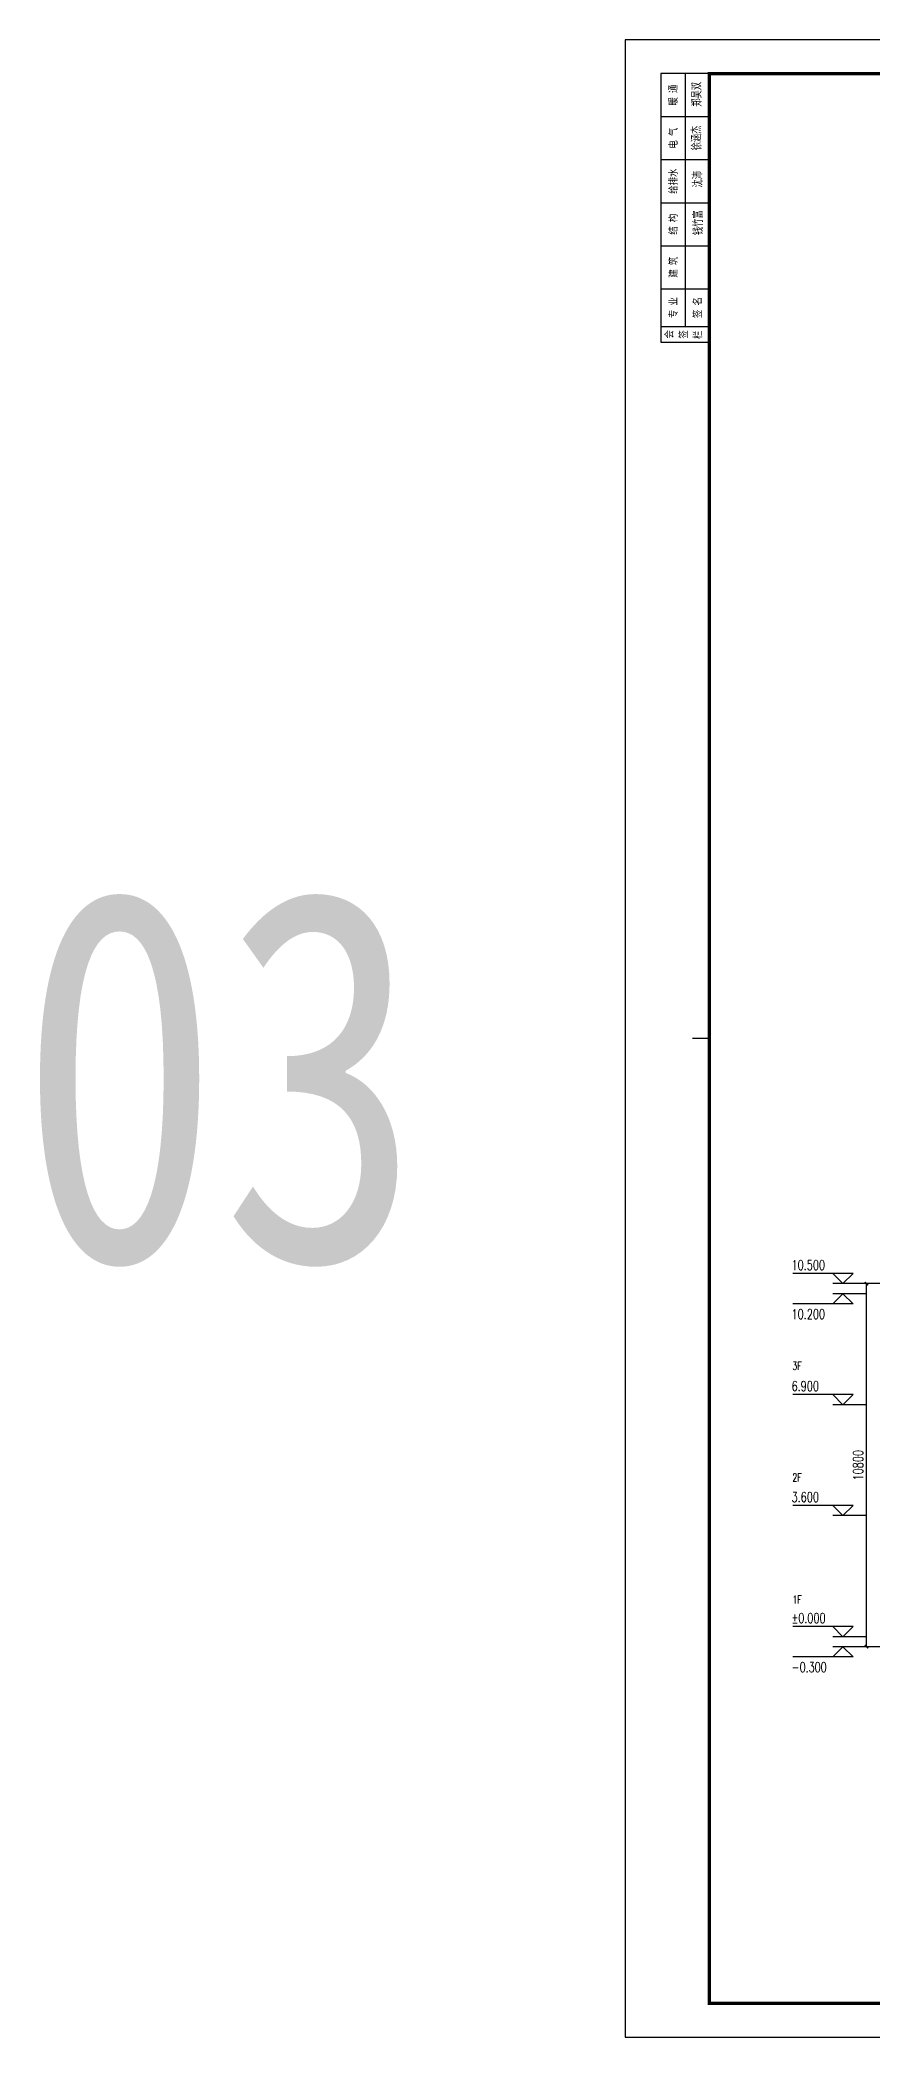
# Model space of a CAD drawing. Extents: x 79570 to 678837, y -1139230 to -612789.
# Drawn here: x 500882 to 525621, y -871823 to -812423 of the extents above; entities that cross this region are included whole.
import ezdxf
from ezdxf.enums import TextEntityAlignment as Align

# ---------------------------------------------------------------- set-up
doc = ezdxf.new("R2010")
doc.units = 0
doc.header["$LTSCALE"] = 1000
doc.header["$MEASUREMENT"] = 0
for name, color, linetype in [('4', 4, 'Continuous'), ('A-注-尺寸标注......ANNO-DIMS', 90, 'Continuous'), ('DIM_ELEV', 3, 'Continuous'), ('PUB_TEXT', 7, 'Continuous'), ('结-图框', 6, 'Continuous')]:
    doc.layers.add(name, color=color, linetype=linetype)
doc.layers.add('ys-notprint', color=7, linetype='Continuous', plot=False)
doc.layers.add('结-隐线', color=59, linetype='Continuous', plot=False)
doc.styles.add('_TCH_DIM', font='SIMPLEX', dxfattribs={"bigfont": 'GBCBIG'})
doc.styles.add('_TCH_DIM_T3', font='SIMPLEX', dxfattribs={"width": 0.705882, "bigfont": 'GBCBIG'})
doc.styles.add('蓝绿图框', font='', dxfattribs={"width": 0.7})
doc.styles.add('黑体', font='simhei.ttf', dxfattribs={"width": 0.8})
doc.styles.get('蓝绿图框').set_extended_font_data('SimSun')
doc.dimstyles.new('_TCH_ARCH&&100', dxfattribs={"dimtxt": 297.5, "dimasz": 100, "dimexe": 250, "dimexo": 300, "dimgap": 100, "dimtad": 1, "dimdec": 0, "dimzin": 0, "dimdsep": 46, "dimtxsty": '_TCH_DIM_T3', "dimblk": 'ARCHTICK', "dimcen": 0.09, "dimclrt": 7, "dimazin": 2, "dimtfac": 1, "dimtdec": 0, "dimtix": 1, "dimtmove": 2, "dimatfit": 3, "dimfxl": 1, "dimtolj": 1, "dimtzin": 0, "dimarcsym": 0})

# ---------------------------------------------------------------- blocks, each defined once
blk = doc.blocks.new('template_浙_标准图框A1_A1_0.0000_1bed4683cac0ca9b963c039433737638')
at = {"layer": '结-图框'}
for p, q in [((10.6, 584), (10.6, 504.13)), ((25, 584), (10.6, 584)), ((17.8, 584), (17.8, 508.8)), ((831, 584), (25, 584)), ((10.6, 571.2), (25, 571.2)), ((10.6, 558.4), (25, 558.4)), ((10.6, 545.6), (25, 545.6)), ((10.6, 532.8), (25, 532.8)), ((10.6, 520), (25, 520)), ((10.6, 508.8), (25, 508.8)), ((10.6, 504.13), (25, 504.13))]:
    blk.add_line(p, q, dxfattribs=at)
blk.add_lwpolyline([(0, 0), (841, 0), (841, 594), (0, 594)], close=True, dxfattribs=at)
at = {"layer": '结-图框', "const_width": 1}
blk.add_lwpolyline([(25, 584), (25, 10), (831, 10), (831, 584)], close=True, dxfattribs=at)
at = {"layer": '结-隐线'}
blk.add_line((25, 297), (20, 297), dxfattribs=at)
at = {"color": 6, "style": '蓝绿图框', "width": 0.7}
for tag, p in [('专业审定', (782.48, 167.5)), ('专业审核', (782.48, 158.5)), ('项目经理', (782.48, 149.5)), ('专业负责', (782.48, 140.5)), ('专业校对', (782.48, 131.5)), ('专业设计', (782.48, 122.5)), ('专业制图', (782.48, 113.5))]:
    blk.add_attdef(tag, text='', height=3, dxfattribs=at).set_placement(p, align=Align.MIDDLE)
for tag, height, p in [('日期', 3, (821.45, 113.5)), ('建设单位', 3.5, (796, 97.72)), ('项目名称', 3.5, (796, 76.96)), ('子项名称', 3.5, (796.26, 63.69)), ('图纸名称', 3.5, (796.28, 51.48)), ('图纸名称', 3.5, (796.38, 46.45)), ('图纸名称', 3.5, (796.48, 41.64)), ('项目编号', 3, (796.15, 32.75)), ('图号', 3, (789.2, 23.5)), ('修改版次', 3, (823.75, 23.5))]:
    blk.add_attdef(tag, text='', height=height, dxfattribs=at).set_placement(p, align=Align.MIDDLE_CENTER)
at = {"layer": 'ys-notprint', "color": 6, "style": '蓝绿图框', "width": 0.7}
for tag, p in [('暖通', (21.09, 577.84)), ('电气', (21.02, 564.82)), ('给排水', (21.35, 552.55)), ('结构', (21.47, 539.64)), ('建筑', (21.4, 526.53))]:
    blk.add_attdef(tag, text='', height=2.5, rotation=90.78007, dxfattribs=at).set_placement(p, align=Align.MIDDLE)
blk.add_attdef('设计发图章', text='', height=3, dxfattribs=at).set_placement((747.09, 465.48), align=Align.MIDDLE)
at = {"layer": '结-图框', "style": '蓝绿图框', "width": 0.8}
for s, p in [('暖 通', (14.21, 577.6)), ('电 气', (14.24, 564.8)), ('给排水', (14.24, 552)), ('结 构', (14.24, 539.2)), ('建 筑', (14.23, 526.4)), ('专 业', (14.24, 514.4)), ('签 名', (21.46, 514.4))]:
    blk.add_text(s, height=2.24, rotation=90, dxfattribs=at).set_placement(p, align=Align.MIDDLE_CENTER)
for s, p in [('会', (14.81, 505.18)), ('签', (19.05, 505.18)), ('栏', (23.29, 505.05))]:
    blk.add_text(s, height=2.24, rotation=90, dxfattribs=at).set_placement(p, align=Align.BOTTOM_LEFT)
at = {"layer": '结-图框', "style": '蓝绿图框', "width": 0.7}
for tag, p in [('项目经理', (792.5, 572)), ('专业负责', (792.5, 564)), ('专业设计', (792.5, 556))]:
    blk.add_attdef(tag, text='', height=3.5, dxfattribs=at).set_placement(p, align=Align.MIDDLE_CENTER)
blk = doc.blocks.new('_ArchTick')
at = {"color": 0, "linetype": 'ByBlock', "const_width": 0.4}
blk.add_lwpolyline([(-0.5, -0.5), (0.5, 0.5)], dxfattribs=at)
blk = doc.blocks.new('*D2474')
at = {"layer": 'A-注-尺寸标注......ANNO-DIMS', "color": 0, "lineweight": -2, "transparency": 16777216}
for p, q in [((527322, -849415), (525206, -849415)), ((525456, -860215), (525456, -849415)), ((527322, -860215), (525206, -860215))]:
    blk.add_line(p, q, dxfattribs=at)
at = {"layer": 'Defpoints', "color": 0, "transparency": 16777216}
for p in [(525456, -849415), (527622, -849415), (527622, -860215)]:
    blk.add_point(p, dxfattribs=at)
at = {"layer": 'A-注-尺寸标注......ANNO-DIMS', "color": 0, "lineweight": -2, "transparency": 16777216, "xscale": 100, "yscale": 100, "zscale": 100}
for p, rotation in [((525456, -849415), 90), ((525456, -860215), 270)]:
    blk.add_blockref('_ArchTick', p, dxfattribs=dict(at, rotation=rotation))
at = {"layer": 'A-注-尺寸标注......ANNO-DIMS', "color": 7, "transparency": 16777216, "insert": (525207, -854815), "char_height": 297.5, "attachment_point": 5, "rotation": 90, "style": '_TCH_DIM_T3'}
blk.add_mtext('\\A1;10800', dxfattribs=at)

msp = doc.modelspace()

# ---------------------------------------------------------------- linework, layer by layer
at = {"layer": 'DIM_ELEV'}
for p, q in [((525056.2, -849115), (523261.2, -849115)), ((524756.2, -849415), (524456.2, -849115)), ((525456.2, -849415), (524456.2, -849415)), ((524756.2, -849415), (525056.2, -849115)), ((524756.2, -849715), (524456.2, -850015)), ((525456.2, -849715), (524456.2, -849715)), ((524756.2, -849715), (525056.2, -850015)), ((525056.2, -850015), (523261.2, -850015)), ((525056.2, -852715), (523261.2, -852715)), ((524756.2, -853015), (524456.2, -852715)), ((524756.2, -853015), (525056.2, -852715)), ((525456.2, -853015), (524456.2, -853015)), ((525056.2, -856015), (523261.2, -856015)), ((524756.2, -856315), (524456.2, -856015)), ((525456.2, -856315), (524456.2, -856315)), ((524756.2, -856315), (525056.2, -856015)), ((525056.2, -859615), (523261.2, -859615)), ((524756.2, -859915), (524456.2, -859615)), ((525456.2, -859915), (524456.2, -859915)), ((524756.2, -859915), (525056.2, -859615)), ((525056.2, -860515), (523261.2, -860515)), ((524756.2, -860215), (524456.2, -860515)), ((525456.2, -860215), (524456.2, -860215)), ((524756.2, -860215), (525056.2, -860515))]:
    msp.add_line(p, q, dxfattribs=at)

# ---------------------------------------------------------------- block references
at = {"layer": '4'}
ref = msp.add_blockref('template_浙_标准图框A1_A1_0.0000_1bed4683cac0ca9b963c039433737638', (518284.4, -871823.3), dxfattribs=dict(at, xscale=100, yscale=100, zscale=100))
ref.add_attrib('结构', '钱竹富', dxfattribs={"layer": 'ys-notprint', "color": 6, "height": 250, "rotation": 90.780072, "style": '蓝绿图框', "width": 0.7}).set_placement((520431.4, -817859.2), align=Align.MIDDLE)
ref.add_attrib('给排水', '沈沛', dxfattribs={"layer": 'ys-notprint', "color": 6, "height": 250, "rotation": 90.780072, "style": '蓝绿图框', "width": 0.7}).set_placement((520419.3, -816568.4), align=Align.MIDDLE)
ref.add_attrib('暖通', '郑吴双', dxfattribs={"layer": 'ys-notprint', "color": 6, "height": 250, "rotation": 90.780072, "style": '蓝绿图框', "width": 0.7}).set_placement((520392.9, -814039.4), align=Align.MIDDLE)
ref.add_attrib('电气', '徐涵杰', dxfattribs={"layer": 'ys-notprint', "color": 6, "height": 250, "rotation": 90.780072, "style": '蓝绿图框', "width": 0.7}).set_placement((520386.4, -815341.4), align=Align.MIDDLE)

# ---------------------------------------------------------------- texts
at = {"layer": 'PUB_TEXT'}
for s, height, style, width, p in [('03', 11040.51, '黑体', 0.8, (500245.1, -848732.5)), ('10.500', 297.5, '_TCH_DIM', 0.705882, (523231.2, -849010)), ('10.200', 297.5, '_TCH_DIM', 0.705882, (523231.2, -850470)), ('3F', 238, '_TCH_DIM', 0.705882, (523253.2, -851980.7)), ('6.900', 297.5, '_TCH_DIM', 0.705882, (523231.2, -852610)), ('2F', 238, '_TCH_DIM', 0.705882, (523253.2, -855299.7)), ('3.600', 297.5, '_TCH_DIM', 0.705882, (523231.2, -855910)), ('1F', 238, '_TCH_DIM', 0.705882, (523253.2, -858931.8)), ('%%P0.000', 297.5, '_TCH_DIM', 0.705882, (523231.2, -859510)), ('-0.300', 297.5, '_TCH_DIM', 0.705882, (523231.2, -860970))]:
    msp.add_text(s, height=height, dxfattribs=dict(at, style=style, width=width)).set_placement(p)

# ---------------------------------------------------------------- dimensions: what is measured, and where the dimension line sits
at = {"layer": 'A-注-尺寸标注......ANNO-DIMS'}
dim = msp.add_aligned_dim(p1=(527622.3, -860215), p2=(527622.3, -849415), distance=2166.1, dimstyle='_TCH_ARCH&&100', dxfattribs=at)
dim.commit()
dim.dimension.update_dxf_attribs({"geometry": '*D2474', "text_midpoint": (525207.4, -854815)})

doc.saveas('drawing.dxf')
